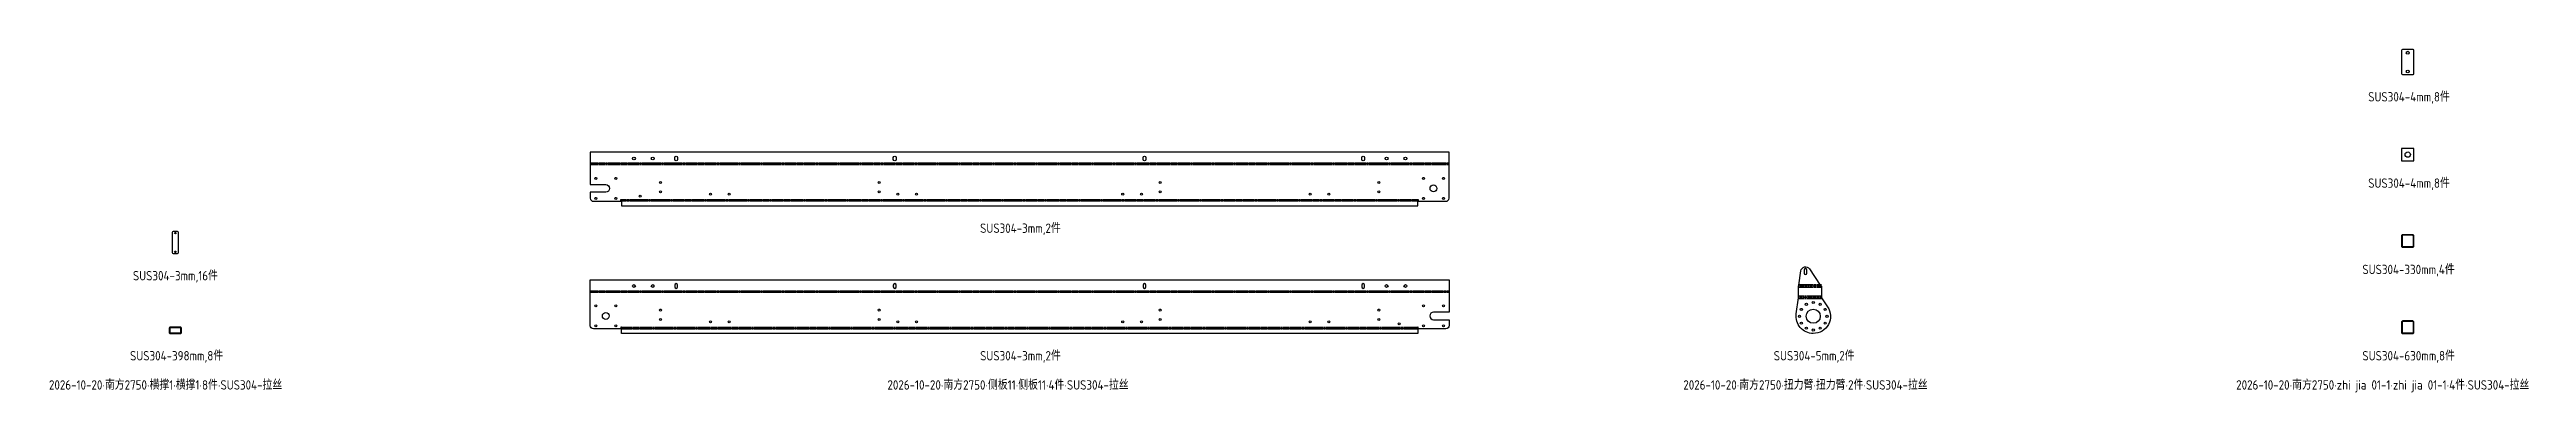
# Model space of a CAD drawing. Header units: inches. Extents: x -1146 to 6785, y 26422 to 27520.
import ezdxf

# ---------------------------------------------------------------- set-up
doc = ezdxf.new("R2010")
doc.units = ezdxf.units.IN
doc.header["$LTSCALE"] = 0.194989
doc.linetypes.add('CENTER', pattern=[50.8, 31.75, -6.35, 6.35, -6.35])
doc.layers.add('可见 (ISO)', color=7, linetype='Continuous', lineweight=25)
doc.layers.add('折弯线', color=1, linetype='CENTER')
doc.styles.add('Z-English', font='gbenor.shx', dxfattribs={"height": 10, "bigfont": 'hztxt.shx'})

msp = doc.modelspace()

# ---------------------------------------------------------------- linework, layer by layer
at = {"layer": '可见 (ISO)'}
for points in [[(6387.5, 27519.6, 0.4142), (6384.5, 27516.6), (6384.5, 27442.6, 0.4142), (6387.5, 27439.6), (6421.5, 27439.6, 0.4142), (6424.5, 27442.6), (6424.5, 27516.6, 0.4142), (6421.5, 27519.6)], [(3335, 27191), (585, 27191), (585, 27087.2), (635, 27087.2, -1), (635, 27063.2), (585, 27063.2), (585, 27044, 0.4142), (595, 27034), (683.5, 27034), (683.5, 27039.2), (685, 27039.2), (685, 27019), (3235, 27019), (3235, 27039.2), (3236.5, 27039.2), (3236.5, 27034), (3325, 27034, 0.4142), (3335, 27044)], [(855.5, 27168), (855.5, 27174, -0.4142), (860, 27178.5, -0.4142), (864.5, 27174), (864.5, 27168, -1)], [(1555.5, 27168), (1555.5, 27174, -0.4142), (1560, 27178.5, -0.4142), (1564.5, 27174), (1564.5, 27168, -1)], [(2355.5, 27168), (2355.5, 27174, -0.4142), (2360, 27178.5, -0.4142), (2364.5, 27174), (2364.5, 27168, -1)], [(3055.5, 27168), (3055.5, 27174, -0.4142), (3060, 27178.5, -0.4142), (3064.5, 27174), (3064.5, 27168, -1)], [(-733.3, 26934, 0.4142), (-736.3, 26937), (-750.3, 26937, 0.4142), (-753.3, 26934), (-753.3, 26870, 0.4142), (-750.3, 26867), (-736.3, 26867, 0.4142), (-733.3, 26870)], [(6384.5, 26891, 0.414214), (6388.5, 26887), (6420.5, 26887, 0.414214), (6424.5, 26891), (6424.5, 26923, 0.414214), (6420.5, 26927), (6388.5, 26927, 0.414214), (6384.5, 26923)], [(6386.5, 26891, 0.414214), (6388.5, 26889), (6420.5, 26889, 0.414214), (6422.5, 26891), (6422.5, 26923, 0.414214), (6420.5, 26925), (6388.5, 26925, 0.414214), (6386.5, 26923)], [(4454.8, 26764.9), (4454.8, 26765), (4461.2, 26811, -0.6903), (4488.6, 26817.2), (4523.2, 26765), (4523.5, 26764.9), (4523.7, 26764.8), (4523.9, 26764.6), (4524.2, 26764.5), (4524.4, 26764.4), (4524.6, 26764.3), (4524.9, 26764.1), (4525.1, 26764), (4525.3, 26763.9), (4525.5, 26763.7), (4525.7, 26763.6), (4525.9, 26763.5), (4526.1, 26763.3), (4526.3, 26763.2), (4526.4, 26763.1), (4526.6, 26762.9), (4526.7, 26762.8), (4526.8, 26762.7), (4526.9, 26762.5), (4526.9, 26762.4), (4527, 26762.3), (4527, 26762.2), (4527, 26762), (4527, 26761.9), (4527, 26728.4), (4527, 26728.3), (4527, 26728.2), (4527.1, 26728), (4527.1, 26727.9), (4527.1, 26727.8), (4527.1, 26727.7), (4527.1, 26727.5), (4527.1, 26727.4), (4527.1, 26727.3), (4527.1, 26727.1), (4527.2, 26727), (4527.2, 26726.9), (4527.2, 26726.7), (4527.2, 26726.6), (4527.3, 26726.5), (4527.3, 26726.3), (4527.3, 26726.2), (4527.4, 26726.1), (4527.4, 26725.9), (4527.4, 26725.8), (4527.4, 26725.7), (4527.5, 26725.6), (4527.5, 26725.4), (4527.5, 26725.3), (4546.9, 26696.1, -0.5983), (4501.1, 26610.7, -0.4555), (4446.6, 26673.3), (4453.9, 26725.3), (4453.9, 26725.4), (4453.9, 26725.6), (4453.9, 26725.7), (4453.9, 26725.8), (4453.9, 26725.9), (4453.9, 26726.1), (4454, 26726.2), (4454, 26726.3), (4454, 26726.5), (4454, 26726.6), (4454, 26726.7), (4454, 26726.9), (4454, 26727), (4454, 26727.1), (4454, 26727.3), (4454, 26727.4), (4454, 26727.5), (4454, 26727.7), (4454, 26727.8), (4454, 26727.9), (4454, 26728), (4454, 26728.2), (4454, 26728.3), (4454, 26728.4), (4454, 26761.9), (4454, 26762), (4454, 26762.2), (4454, 26762.3), (4454, 26762.4), (4454.1, 26762.5), (4454.1, 26762.7), (4454.1, 26762.8), (4454.1, 26762.9), (4454.1, 26763.1), (4454.2, 26763.2), (4454.2, 26763.3), (4454.2, 26763.5), (4454.3, 26763.6), (4454.3, 26763.7), (4454.4, 26763.9), (4454.4, 26764), (4454.5, 26764.1), (4454.5, 26764.3), (4454.6, 26764.4), (4454.6, 26764.5), (4454.7, 26764.6), (4454.7, 26764.8)], [(4471.6, 26813.9), (4471.6, 26803.9, 0.4142), (4476.1, 26799.4, 0.4142), (4480.6, 26803.9), (4480.6, 26813.9, 1)], [(585, 26782.7), (3335, 26782.7), (3335, 26678.9), (3285, 26678.9, 1), (3285, 26654.9), (3335, 26654.9), (3335, 26635.7, -0.4142), (3325, 26625.7), (3236.5, 26625.7), (3236.5, 26630.9), (3235, 26630.9), (3235, 26610.7), (685, 26610.7), (685, 26630.9), (683.5, 26630.9), (683.5, 26625.7), (595, 26625.7, -0.4142), (585, 26635.7)], [(864.5, 26759.7), (864.5, 26765.7, 0.4142), (860, 26770.2, 0.4142), (855.5, 26765.7), (855.5, 26759.7, 1)], [(1564.5, 26759.7), (1564.5, 26765.7, 0.4142), (1560, 26770.2, 0.4142), (1555.5, 26765.7), (1555.5, 26759.7, 1)], [(2364.5, 26759.7), (2364.5, 26765.7, 0.4142), (2360, 26770.2, 0.4142), (2355.5, 26765.7), (2355.5, 26759.7, 1)], [(3064.5, 26759.7), (3064.5, 26765.7, 0.4142), (3060, 26770.2, 0.4142), (3055.5, 26765.7), (3055.5, 26759.7, 1)], [(6384.5, 26614.7, 0.414214), (6388.5, 26610.7), (6420.5, 26610.7, 0.414214), (6424.5, 26614.7), (6424.5, 26646.7, 0.414214), (6420.5, 26650.7), (6388.5, 26650.7, 0.414214), (6384.5, 26646.7)], [(6386.5, 26614.7, 0.414214), (6388.5, 26612.7), (6420.5, 26612.7, 0.414214), (6422.5, 26614.7), (6422.5, 26646.7, 0.414214), (6420.5, 26648.7), (6388.5, 26648.7, 0.414214), (6386.5, 26646.7)], [(-763.3, 26614.7, 0.414214), (-759.3, 26610.7), (-727.3, 26610.7, 0.414214), (-723.3, 26614.7), (-723.3, 26626.7, 0.414214), (-727.3, 26630.7), (-759.3, 26630.7, 0.414214), (-763.3, 26626.7)], [(-761.3, 26614.7, 0.414214), (-759.3, 26612.7), (-727.3, 26612.7, 0.414214), (-725.3, 26614.7), (-725.3, 26626.7, 0.414214), (-727.3, 26628.7), (-759.3, 26628.7, 0.414214), (-761.3, 26626.7)]]:
    msp.add_lwpolyline(points, format="xyb", close=True, dxfattribs=at)
msp.add_lwpolyline([(6424.5, 27163.3), (6424.5, 27203.3), (6384.5, 27203.3), (6384.5, 27163.3)], close=True, dxfattribs=at)
for centre, radius in [((6404.5, 27509.6), 4.5), ((6404.5, 27449.6), 4.5), ((725, 27171), 4.5), ((785, 27171), 4.5), ((3135, 27171), 4.5), ((3195, 27171), 4.5), ((6404.5, 27183.3), 8.5), ((603, 27107.2), 3.32), ((603, 27043.2), 3.32), ((667, 27107.2), 3.32), ((667, 27043.2), 3.32), ((745, 27050.2), 3.32), ((810, 27094), 3.32), ((810, 27064), 3.32), ((970, 27056.5), 3.25), ((1030, 27056.5), 3.25), ((1510, 27094), 3.32), ((1510, 27064), 3.32), ((1570, 27056.5), 3.25), ((1630, 27056.5), 3.25), ((2290, 27056.5), 3.25), ((2350, 27056.5), 3.25), ((2410, 27094), 3.32), ((2410, 27064), 3.32), ((2890, 27056.5), 3.25), ((2950, 27056.5), 3.25), ((3110, 27094), 3.32), ((3110, 27064), 3.32), ((3253, 27107.2), 3.32), ((3253, 27043.2), 3.32), ((3285, 27075.2), 11), ((3317, 27107.2), 3.32), ((3317, 27043.2), 3.32), ((-743.3, 26932), 2.46), ((-743.3, 26872), 2.46), ((725, 26762.7), 4.5), ((785, 26762.7), 4.5), ((3135, 26762.7), 4.5), ((3195, 26762.7), 4.5), ((603, 26698.9), 3.32), ((635, 26666.9), 11), ((667, 26698.9), 3.32), ((810, 26685.7), 3.32), ((810, 26655.7), 3.32), ((970, 26648.2), 3.25), ((1030, 26648.2), 3.25), ((1510, 26685.7), 3.32), ((1510, 26655.7), 3.32), ((1570, 26648.2), 3.25), ((1630, 26648.2), 3.25), ((2290, 26648.2), 3.25), ((2350, 26648.2), 3.25), ((2410, 26685.7), 3.32), ((2410, 26655.7), 3.32), ((2890, 26648.2), 3.25), ((2950, 26648.2), 3.25), ((3110, 26685.7), 3.32), ((3110, 26655.7), 3.32), ((3253, 26698.9), 3.32), ((3317, 26698.9), 3.32), ((4457.1, 26665.7), 3.5), ((4463, 26687.7), 3.5), ((4479.1, 26703.8), 3.5), ((4501.1, 26665.7), 22.5), ((4501.1, 26709.7), 3.5), ((4523.1, 26703.8), 3.5), ((4539.2, 26687.7), 3.5), ((4545.1, 26665.7), 3.5), ((603, 26634.9), 3.32), ((667, 26634.9), 3.32), ((3175, 26641.9), 3.32), ((3253, 26634.9), 3.32), ((3317, 26634.9), 3.32), ((4463, 26643.7), 3.5), ((4479.1, 26627.6), 3.5), ((4501.1, 26621.7), 3.5), ((4523.1, 26627.6), 3.5), ((4539.2, 26643.7), 3.5)]:
    msp.add_circle(centre, radius, dxfattribs=at)
at = {"layer": '折弯线', "color": 5, "linetype": 'CENTER'}
for points in [[(3335, 27156), (585, 27156)], [(3335, 27151), (585, 27151)], [(3235, 27039), (685, 27039)], [(3235, 27034), (685, 27034)], [(585, 26747.7), (3335, 26747.7)], [(585, 26742.7), (3335, 26742.7)], [(4453.9, 26731.1), (4527.5, 26731.1)], [(4454, 26767.7), (4527, 26767.7)], [(4454, 26759.3), (4527, 26759.3)], [(4453.9, 26722.7), (4527.5, 26722.7)], [(685, 26630.7), (3235, 26630.7)], [(685, 26625.7), (3235, 26625.7)]]:
    msp.add_lwpolyline(points, dxfattribs=at)
at = {"layer": '折弯线', "color": 1, "linetype": 'CENTER', "ltscale": 0.5}
for points in [[(3335, 27153.5), (585, 27153.5)], [(3235, 27036.5), (685, 27036.5)], [(585, 26745.2), (3335, 26745.2)], [(4453.9, 26726.9), (4527.5, 26726.9)], [(4454, 26763.5), (4527, 26763.5)], [(685, 26628.2), (3235, 26628.2)]]:
    msp.add_lwpolyline(points, dxfattribs=at)

# ---------------------------------------------------------------- texts
at = {"color": 3, "style": 'Z-English'}
for s, p in [('SUS304-4mm,8件', (6277.9, 27353.3)), ('SUS304-4mm,8件', (6277.9, 27077)), ('SUS304-3mm,2件', (1833.4, 26932.7)), ('SUS304-3mm,16件', (-879.2, 26780.7)), ('SUS304-330mm,4件', (6259.3, 26800.7)), ('SUS304-398mm,8件', (-888.5, 26524.4)), ('SUS304-3mm,2件', (1833.4, 26524.4)), ('SUS304-5mm,2件', (4374.5, 26524.4)), ('SUS304-630mm,8件', (6259.3, 26524.4))]:
    msp.add_text(s, height=30, dxfattribs=at).set_placement(p)
at = {"color": 2, "style": 'Z-English'}
for s, p in [('2026-10-20·南方2750·横撑1·横撑1·8件·SUS304-拉丝', (-1148, 26431)), ('2026-10-20·南方2750·侧板11·侧板11·4件·SUS304-拉丝', (1536.7, 26431)), ('2026-10-20·南方2750·扭力臂·扭力臂·2件·SUS304-拉丝', (4085, 26431)), ('2026-10-20·南方2750·zhi jia 01-1·zhi jia 01-1·4件·SUS304-拉丝', (5855.2, 26431))]:
    msp.add_text(s, height=30, dxfattribs=at).set_placement(p)

doc.saveas('drawing.dxf')
